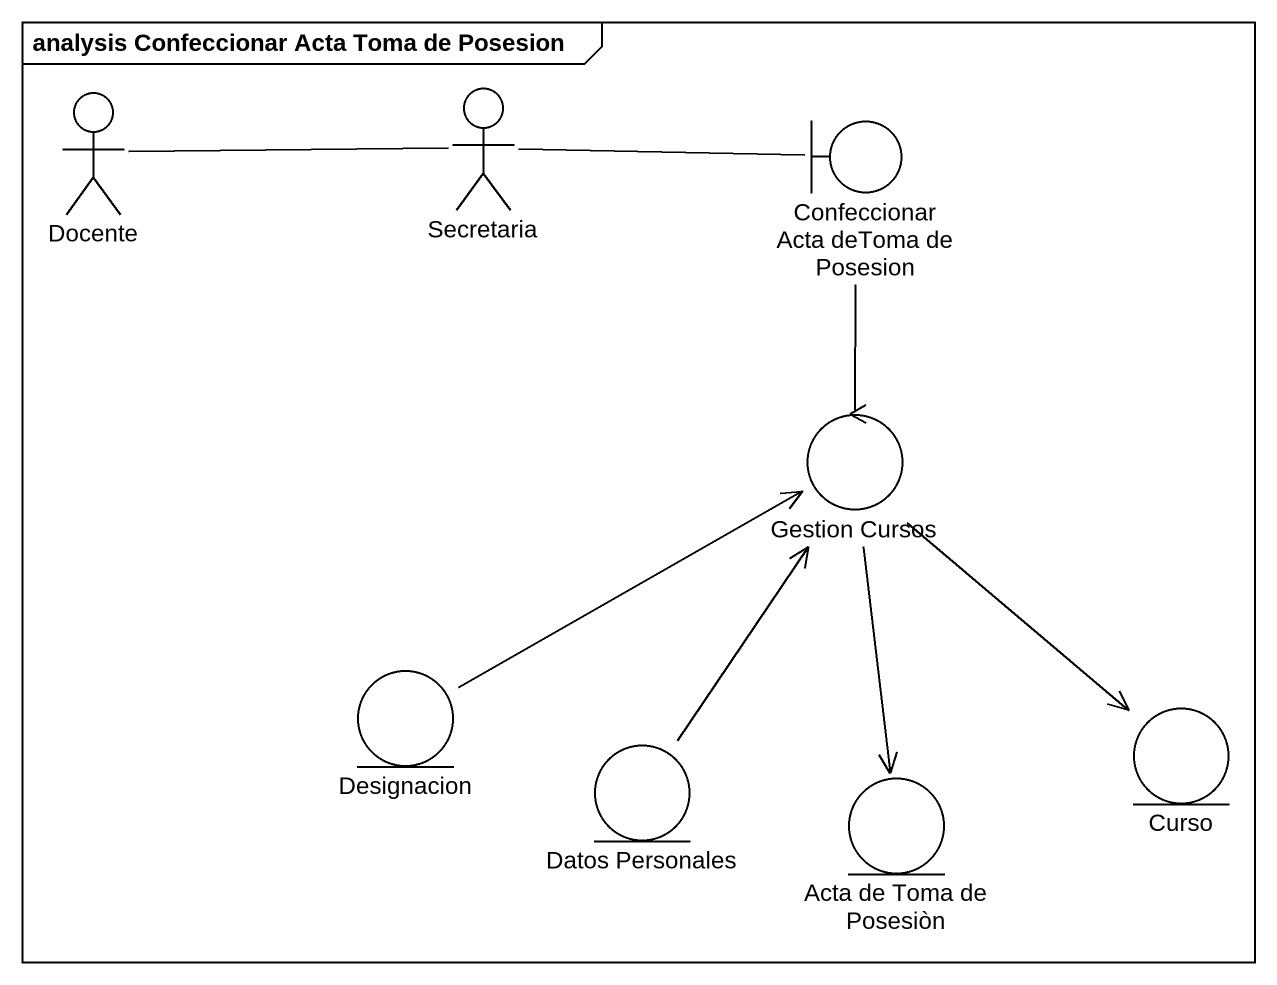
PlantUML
@startuml
mainframe analysis Confeccionar Acta Toma de Posesion
actor Docente
actor Secretaria
boundary "Confeccionar Acta deToma de Posesion" as Confeccionar_Acta_deToma_de
control "Gestion Cursos" as Gestion_Cursos
entity Designacion
entity "Datos Personales" as Datos_Personales
entity Curso
entity "Acta de Toma de Posesiòn" as Acta_de_Toma_de_Posesiòn
Secretaria -left- Docente
Secretaria -right- Confeccionar_Acta_deToma_de
Confeccionar_Acta_deToma_de -- Gestion_Cursos
Gestion_Cursos <-left- Designacion
Gestion_Cursos <-- Datos_Personales
Gestion_Cursos --> Curso
Gestion_Cursos --> Acta_de_Toma_de_Posesiòn
@enduml
